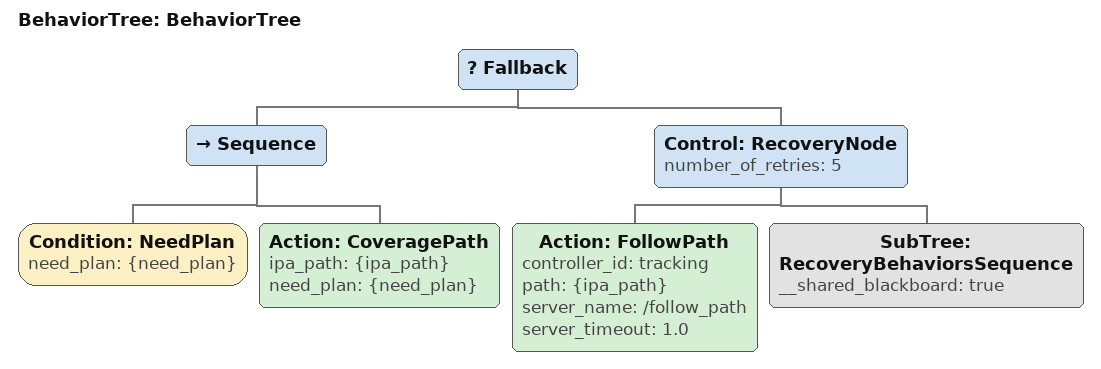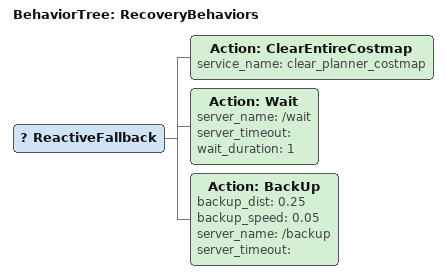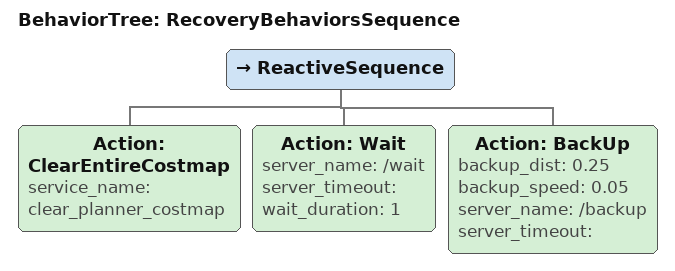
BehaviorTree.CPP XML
<?xml version="1.0"?>
<root main_tree_to_execute="BehaviorTree">
    <BehaviorTree ID="BehaviorTree">
        <Fallback>
            <Sequence>
                <Condition ID="NeedPlan" need_plan="{need_plan}"/>
                <Action ID="CoveragePath" ipa_path="{ipa_path}" need_plan="{need_plan}"/>
            </Sequence>
            <Control ID="RecoveryNode" number_of_retries="5">
                <Action ID="FollowPath" controller_id="tracking" path="{ipa_path}" server_name="/follow_path" server_timeout="1.0"/>
                <SubTree ID="RecoveryBehaviorsSequence" __shared_blackboard="true"/>
            </Control>
        </Fallback>
    </BehaviorTree>
    <BehaviorTree ID="RecoveryBehaviors">
        <ReactiveFallback>
            <Action ID="ClearEntireCostmap" service_name="clear_planner_costmap"/>
            <Action ID="Wait" server_name="/wait" server_timeout="" wait_duration="1"/>
            <Action ID="BackUp" backup_dist="0.25" backup_speed="0.05" server_name="/backup" server_timeout=""/>
        </ReactiveFallback>
    </BehaviorTree>
    <BehaviorTree ID="RecoveryBehaviorsSequence">
        <ReactiveSequence>
            <Action ID="ClearEntireCostmap" service_name="clear_planner_costmap"/>
            <Action ID="Wait" server_name="/wait" server_timeout="" wait_duration="1"/>
            <Action ID="BackUp" backup_dist="0.25" backup_speed="0.05" server_name="/backup" server_timeout=""/>
        </ReactiveSequence>
    </BehaviorTree>
</root>
